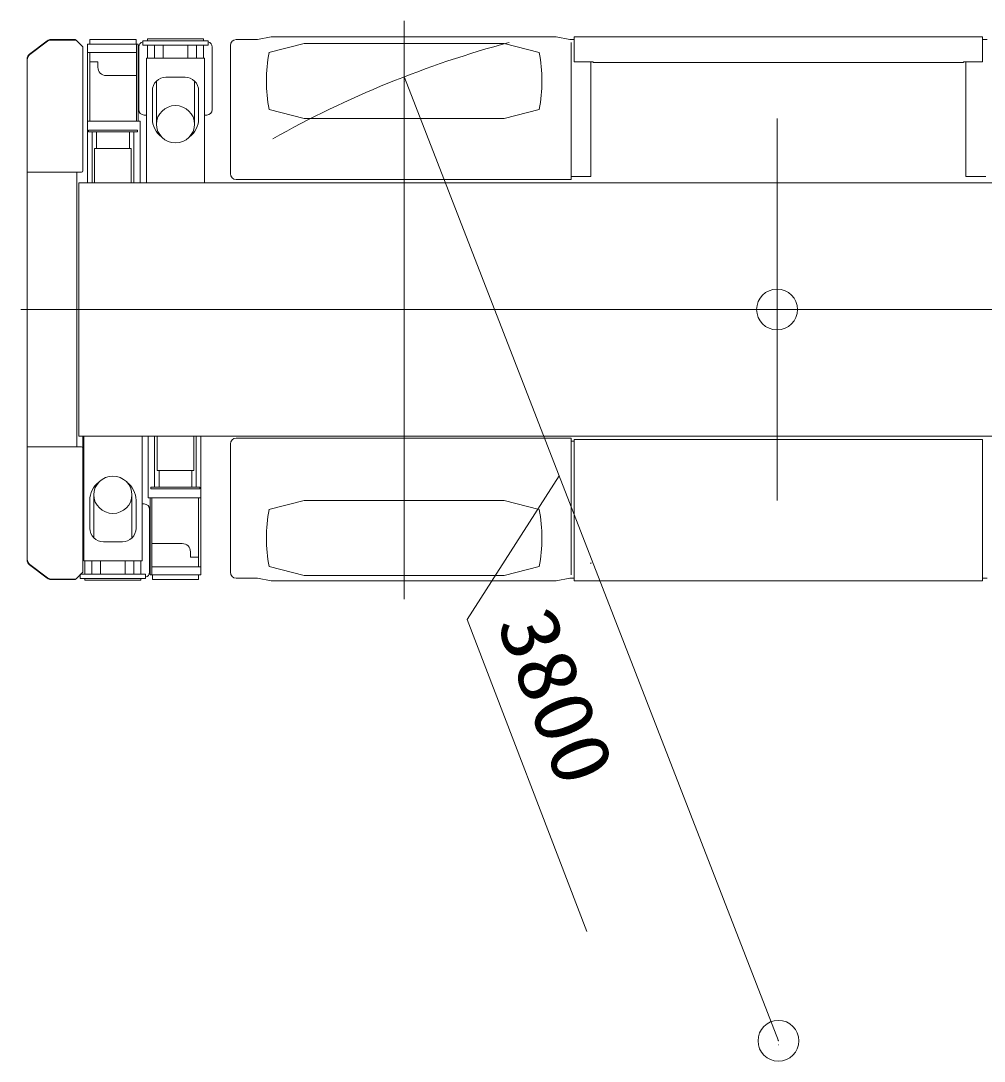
# Model space of a CAD drawing. Units: millimetres, scale not verified. Extents: x -42060 to 41922, y -35725 to 35822.
# Drawn here: x -988 to 2551, y 26986 to 30810 of the extents above; entities that cross this region are included whole.
import ezdxf
from ezdxf.enums import TextEntityAlignment as Align

# ---------------------------------------------------------------- set-up
doc = ezdxf.new("R2010")
doc.units = ezdxf.units.MM
doc.header["$LTSCALE"] = 300
doc.header["$PDMODE"] = 32
doc.header["$PDSIZE"] = 150
doc.layers.add('0-0_0', color=7, linetype='Continuous', lineweight=18)
doc.styles.add('ＭＳ ゴシック', font='')
doc.styles.get('ＭＳ ゴシック').set_extended_font_data('MS Gothic')

# ---------------------------------------------------------------- blocks, each defined once
blk = doc.blocks.new('_OPEN30')
at = {"layer": '0-0_0'}
blk.add_line((0, 0), (-1, 0), dxfattribs=at)
blk.add_lwpolyline([(-1, 0.3), (0, 0), (-1, -0.3)], dxfattribs=at)

msp = doc.modelspace()

# ---------------------------------------------------------------- linework, layer by layer
at = {"layer": '0-0_0'}
for p, q in [((420.3, 30809.9), (420.3, 28684.9)), ((-877.5, 30740.9), (-788.3, 30740.9)), ((-564.7, 30740.9), (-734.7, 30740.9)), ((-734.7, 30723.9), (-734.7, 30740.9)), ((-564.7, 30723.9), (-564.7, 30740.9)), ((-522.2, 30736.9), (-522.2, 30743.9)), ((-522.2, 30743.9), (-317.2, 30743.9)), ((-317.2, 30736.9), (-317.2, 30743.9)), ((-118, 30741), (-196.4, 30741)), ((-118, 30741), (-68, 30751.4)), ((-68, 30751.4), (978.6, 30751.4)), ((1028.6, 30741), (978.6, 30751.4)), ((1028.6, 30741), (1045.3, 30741)), ((1045.3, 30659.1), (1045.3, 30751.4)), ((1045.3, 30751.4), (2545.3, 30751.4)), ((2545.3, 30751.4), (2545.3, 30659.1)), ((2545.3, 30741), (2562, 30741)), ((-956.1, 30687.4), (-890.5, 30736.6)), ((-955.1, 30686.1), (-889.5, 30735.3)), ((-877.5, 30739.3), (-786.8, 30739.3)), ((-761.2, 30715.7), (-783.3, 30737.8)), ((-759.7, 30258.9), (-759.7, 30712.2)), ((-743.2, 30214.9), (-743.2, 30723.9)), ((-743.2, 30723.9), (-556.2, 30723.9)), ((-563.2, 30693.9), (-563.2, 30723.9)), ((-556.2, 30440.9), (-556.2, 30723.9)), ((-554.7, 30483.4), (-554.7, 30713.4)), ((-539.7, 30720.9), (-539.7, 30736.9)), ((-539.7, 30736.9), (-299.7, 30736.9)), ((-539.7, 30720.9), (-299.7, 30720.9)), ((-522.2, 30672.1), (-522.2, 30720.9)), ((-497.2, 30672.1), (-497.2, 30720.9)), ((-465.2, 30672.1), (-465.2, 30720.9)), ((-374.2, 30672.1), (-374.2, 30720.9)), ((-342.2, 30672.1), (-342.2, 30720.9)), ((-317.2, 30672.1), (-317.2, 30720.9)), ((-299.7, 30720.9), (-299.7, 30736.9)), ((-284.7, 30483.4), (-284.7, 30713.4)), ((-218, 30248), (-218, 30719.4)), ((53, 30726.9), (-76.2, 30693.8)), ((52.9, 30726.9), (787.7, 30726.9)), ((916.7, 30693.8), (787.5, 30726.9)), ((1033.6, 30226.4), (1033.6, 30729.8)), ((-964.7, 30253.9), (-964.7, 30670.1)), ((-964.7, 30670.1), (-963.1, 30670.1)), ((-743.2, 30693.9), (-563.2, 30693.9)), ((-734.7, 30440.9), (-734.7, 30693.9)), ((-563.2, 30440.9), (-563.2, 30693.9)), ((-526.7, 30672), (-526.7, 30215.8)), ((-526.7, 30672), (-312.7, 30672)), ((-312.7, 30672), (-312.7, 30215.8)), ((-734.7, 30658.9), (-704.7, 30658.9)), ((-704.7, 30638.9), (-704.7, 30658.9)), ((1045.3, 30659.1), (1115.3, 30659.1)), ((1115.3, 30656.8), (1115.3, 30659.1)), ((1115.3, 30656.8), (2475.3, 30656.8)), ((2475.3, 30659.1), (2475.3, 30656.8)), ((2475.3, 30659.1), (2545.3, 30659.1)), ((-563.2, 30608.9), (-674.7, 30608.9)), ((-454.7, 30602.3), (-384.7, 30602.3)), ((420.3, 30588.9), (422, 30586.6)), ((420.6, 30586), (420.3, 30588.9)), ((420.7, 30589.1), (421.2, 30589.2)), ((1795.3, 27061.5), (421.3, 30601.5)), ((-504.7, 30553.2), (-504.7, 30450)), ((-489.7, 30586.7), (-489.7, 30429.8)), ((-349.7, 30586.7), (-349.7, 30429.8)), ((-334.7, 30553.2), (-334.7, 30450)), ((-76.1, 30484), (53, 30450.9)), ((787.5, 30450.9), (916.7, 30484)), ((-743.2, 30440.9), (-549.2, 30440.9)), ((-549.2, 30214.9), (-549.2, 30440.9)), ((-534.7, 30463.4), (-526.7, 30463.4)), ((-312.7, 30463.4), (-304.7, 30463.4)), ((787.4, 30450.9), (53.2, 30450.9)), ((1790.3, 30450.5), (1790.3, 29047.1)), ((-739.7, 30401.9), (-739.7, 30407.9)), ((-739.7, 30407.9), (-559.7, 30407.9)), ((-739.7, 30401.9), (-559.7, 30401.9)), ((-726.2, 30401.9), (-726.2, 30214.9)), ((-710.2, 30373.6), (-710.2, 30401.9)), ((-589.2, 30353.9), (-589.2, 30401.9)), ((-573.2, 30353.9), (-573.2, 30401.9)), ((-559.7, 30401.9), (-559.7, 30407.9)), ((-710.2, 30373.6), (-710.2, 30340.1)), ((-717.2, 30340.1), (-582.2, 30340.1)), ((-717.2, 30340.1), (-717.2, 30214.9)), ((-589.2, 30353.9), (-589.2, 30340.1)), ((-582.2, 30340.1), (-582.2, 30214.9)), ((-573.2, 30353.9), (-573.2, 30214.9)), ((-964.7, 29243.9), (-964.7, 30253.9)), ((-964.7, 30253.9), (-764.7, 30253.9)), ((-781.7, 29243.9), (-781.7, 30253.9)), ((-774.7, 30214.9), (-774.7, 29282.9)), ((-774.7, 30214.9), (4920.3, 30214.9)), ((-196.4, 30226.4), (1033.6, 30226.4)), ((-987.9, 29748.9), (5006.3, 29748.9)), ((-774.7, 29282.9), (4920.3, 29282.9)), ((-759.7, 28785.4), (-759.7, 29282.9)), ((-756.7, 28825.8), (-756.7, 29281.9)), ((-542.7, 28825.8), (-542.7, 29281.9)), ((-520.2, 29282.9), (-520.2, 29056.8)), ((-496.2, 29143.9), (-496.2, 29282.9)), ((-487.2, 29157.6), (-487.2, 29282.9)), ((-352.2, 29157.6), (-352.2, 29282.9)), ((-343.2, 29095.8), (-343.2, 29282.9)), ((-326.2, 29282.9), (-326.2, 28773.8)), ((-218, 29254.8), (-218, 28784)), ((-196.4, 29276.4), (1033.6, 29276.4)), ((1033.6, 29276.4), (1033.6, 28773.7)), ((1033.6, 29264.8), (1045.3, 29264.8)), ((1045.3, 29271.7), (2545.3, 29271.7)), ((1045.3, 29271.7), (1045.3, 28752.1)), ((2545.3, 29271.7), (2545.3, 28752.1)), ((-964.7, 29243.9), (-764.7, 29243.9)), ((-964.7, 29243.9), (-964.7, 28827.7)), ((-496.2, 29143.9), (-496.2, 29095.8)), ((-352.2, 29157.6), (-487.2, 29157.6)), ((-480.2, 29143.9), (-480.2, 29157.6)), ((-480.2, 29143.9), (-480.2, 29095.8)), ((-359.2, 29124.1), (-359.2, 29157.6)), ((651.5, 28609.6), (989.3, 29138.1)), ((-359.2, 29124.1), (-359.2, 29095.8)), ((-719.7, 28911.1), (-719.7, 29067.9)), ((-579.7, 28911.1), (-579.7, 29067.9)), ((-509.7, 29095.8), (-509.7, 29089.8)), ((-329.7, 29095.8), (-509.7, 29095.8)), ((-329.7, 29089.8), (-509.7, 29089.8)), ((-329.7, 29095.8), (-329.7, 29089.8)), ((-734.7, 28944.6), (-734.7, 29047.8)), ((-564.7, 28944.6), (-564.7, 29047.8)), ((-534.7, 29034.3), (-542.7, 29034.3)), ((-326.2, 29056.8), (-520.2, 29056.8)), ((-513.2, 29056.8), (-513.2, 28773.8)), ((-506.2, 29056.8), (-506.2, 28803.8)), ((-334.7, 29056.8), (-334.7, 28803.8)), ((53, 29046.9), (-76.2, 29013.8)), ((52.9, 29046.9), (787.7, 29046.9)), ((916.7, 29013.8), (787.5, 29046.9)), ((-514.7, 29014.3), (-514.7, 28784.3)), ((-614.7, 28895.4), (-684.7, 28895.4)), ((-506.2, 28888.9), (-394.7, 28888.9)), ((-364.7, 28858.9), (-364.7, 28838.9)), ((-334.7, 28838.9), (-364.7, 28838.9)), ((-964.7, 28827.7), (-963.1, 28827.7)), ((-890.5, 28761.2), (-956.1, 28810.4)), ((-889.5, 28762.5), (-955.1, 28811.7)), ((-542.7, 28825.8), (-756.7, 28825.8)), ((-752.2, 28825.7), (-752.2, 28776.8)), ((-727.2, 28825.7), (-727.2, 28776.8)), ((-695.2, 28825.7), (-695.2, 28776.8)), ((-604.2, 28825.7), (-604.2, 28776.8)), ((-572.2, 28825.7), (-572.2, 28776.8)), ((-547.2, 28825.7), (-547.2, 28776.8)), ((-326.2, 28803.8), (-506.2, 28803.8)), ((-506.2, 28803.8), (-506.2, 28773.8)), ((-76.1, 28804), (53, 28770.9)), ((787.5, 28770.9), (916.7, 28804)), ((1105.5, 28815.9), (1107.8, 28817.6)), ((1107.8, 28817.6), (1106.6, 28815)), ((-877.5, 28758.5), (-786.8, 28758.5)), ((-877.5, 28756.9), (-788.3, 28756.9)), ((-761.2, 28782), (-783.3, 28759.9)), ((-769.7, 28776.8), (-769.7, 28760.8)), ((-529.7, 28776.8), (-769.7, 28776.8)), ((-529.7, 28760.8), (-769.7, 28760.8)), ((-752.2, 28760.8), (-752.2, 28753.8)), ((-547.2, 28753.8), (-752.2, 28753.8)), ((-547.2, 28760.8), (-547.2, 28753.8)), ((-529.7, 28776.8), (-529.7, 28760.8)), ((-326.2, 28773.8), (-513.2, 28773.8)), ((-504.7, 28773.8), (-504.7, 28756.8)), ((-504.7, 28756.8), (-334.7, 28756.8)), ((-334.7, 28773.8), (-334.7, 28756.8)), ((-196.4, 28761.7), (-118, 28761.7)), ((-118, 28761.7), (-68, 28751.4)), ((787.4, 28770.9), (53.2, 28770.9)), ((1028.6, 28761.7), (978.6, 28751.4)), ((1045.3, 28761.7), (1028.6, 28761.7)), ((1045.3, 28752.1), (2545.3, 28752.1)), ((2545.3, 28761.6), (2562, 28761.6)), ((-68, 28751.4), (978.6, 28751.4)), ((1091.5, 27463.4), (651.5, 28609.6)), ((1795.7, 27046.5), (1796.2, 27046.7))]:
    msp.add_line(p, q, dxfattribs=at)
for points in [[(1033.6, 30238), (1106.3, 30238), (1106.3, 30659.1)], [(2557, 30238), (2484.3, 30238), (2484.3, 30659.1)]]:
    msp.add_lwpolyline(points, dxfattribs=at)
for centre, radius, start, end in [((-877.5, 30719.3), 21.6, 90, 126.8699), ((-788.3, 30737.3), 3.6, 28.6699, 90), ((-196.4, 30719.4), 21.6, 90, 180), ((-877.5, 30719.3), 20, 90, 126.8699), ((-786.8, 30734.3), 5, 44.9998, 90), ((-764.7, 30712.2), 5, 0, 44.9998), ((-534.7, 30713.4), 20, 104.4779, 178.568), ((-304.7, 30713.4), 20, 360, 75.523), ((1795.3, 27061.5), 3800, 105.0927, 119.2682), ((-943.1, 30670.1), 21.6, 126.8699, 180), ((-943.1, 30670.1), 20, 126.8699, 180.0035), ((494.3, 30588.9), 580, 169.5777, 190.4223), ((346.3, 30588.9), 580, 349.5777, 10.4224), ((-674.7, 30638.9), 30, 180, 270), ((-534.7, 30483.4), 20, 180, 270), ((-304.7, 30483.4), 20, 270, 360), ((-764.7, 30258.9), 5, 270, 0), ((-196.4, 30248), 21.6, 180, 270), ((-196.4, 29254.8), 21.6, 90, 180), ((-764.7, 29238.9), 5, 0, 90), ((-534.7, 29014.3), 20, 0, 90), ((494.3, 28908.9), 580, 169.5777, 190.4223), ((346.3, 28908.9), 580, 349.5777, 10.4224), ((-394.7, 28858.9), 30, 360, 90), ((-943.1, 28827.7), 21.6, 180, 233.1301), ((-943.1, 28827.7), 20, 180, 233.1301), ((-877.5, 28778.5), 21.6, 233.1301, 270), ((-877.5, 28778.5), 20, 233.1301, 270), ((-788.3, 28760.5), 3.6, 270, 331.3301), ((-786.8, 28763.5), 5, 270, 315.0002), ((-764.7, 28785.5), 5, 315.0002, 0), ((-534.7, 28784.3), 20, 284.4779, 358.568), ((-196.4, 28783.3), 21.6, 180, 270)]:
    msp.add_arc(centre, radius, start, end, dxfattribs=at)
for centre, major_axis, ratio, start_param, end_param in [((-454.7, 30553.2), (50, 0), 0.983125, 1.570796, 3.141593), ((-384.7, 30553.2), (50, 0), 0.983125, 6.283185, 7.853982), ((-419.7, 30450), (85, 0), 0.983157, 3.141593, 4.059695), ((-419.7, 30450), (85, 0), 0.983157, 5.365083, 6.283185), ((-649.7, 29047.8), (-85, 0), 0.983157, 5.365083, 6.283185), ((-649.7, 29047.8), (-85, 0), 0.983157, 3.141593, 4.059695), ((-684.7, 28944.6), (-50, 0), 0.983125, 6.283185, 7.853982), ((-614.7, 28944.6), (-50, 0), 0.983125, 1.570796, 3.141593)]:
    msp.add_ellipse(centre, major_axis=major_axis, ratio=ratio, start_param=start_param, end_param=end_param, dxfattribs=at)
for centre, major_axis in [((-419.7, 30429.8), (70, 0)), ((-649.7, 29067.9), (-70, 0))]:
    msp.add_ellipse(centre, major_axis=major_axis, ratio=0.978125, dxfattribs=at)
for p in [(1790.3, 29748.9), (1795.3, 27061.5)]:
    msp.add_point(p, dxfattribs=at)

# ---------------------------------------------------------------- block references
at = {"layer": '0-0_0', "xscale": 2.77, "yscale": 2.77, "rotation": 111.21324}
msp.add_blockref('_OPEN30', (420.3, 30604.1), dxfattribs=at)

# ---------------------------------------------------------------- texts
at = {"layer": '0-0_0', "style": 'ＭＳ ゴシック', "width": 1.1}
msp.add_text('3800', height=219.9, rotation=291.213, dxfattribs=at).set_placement((696.5, 28571.6), align=Align.BOTTOM_LEFT)

doc.saveas('drawing.dxf')
